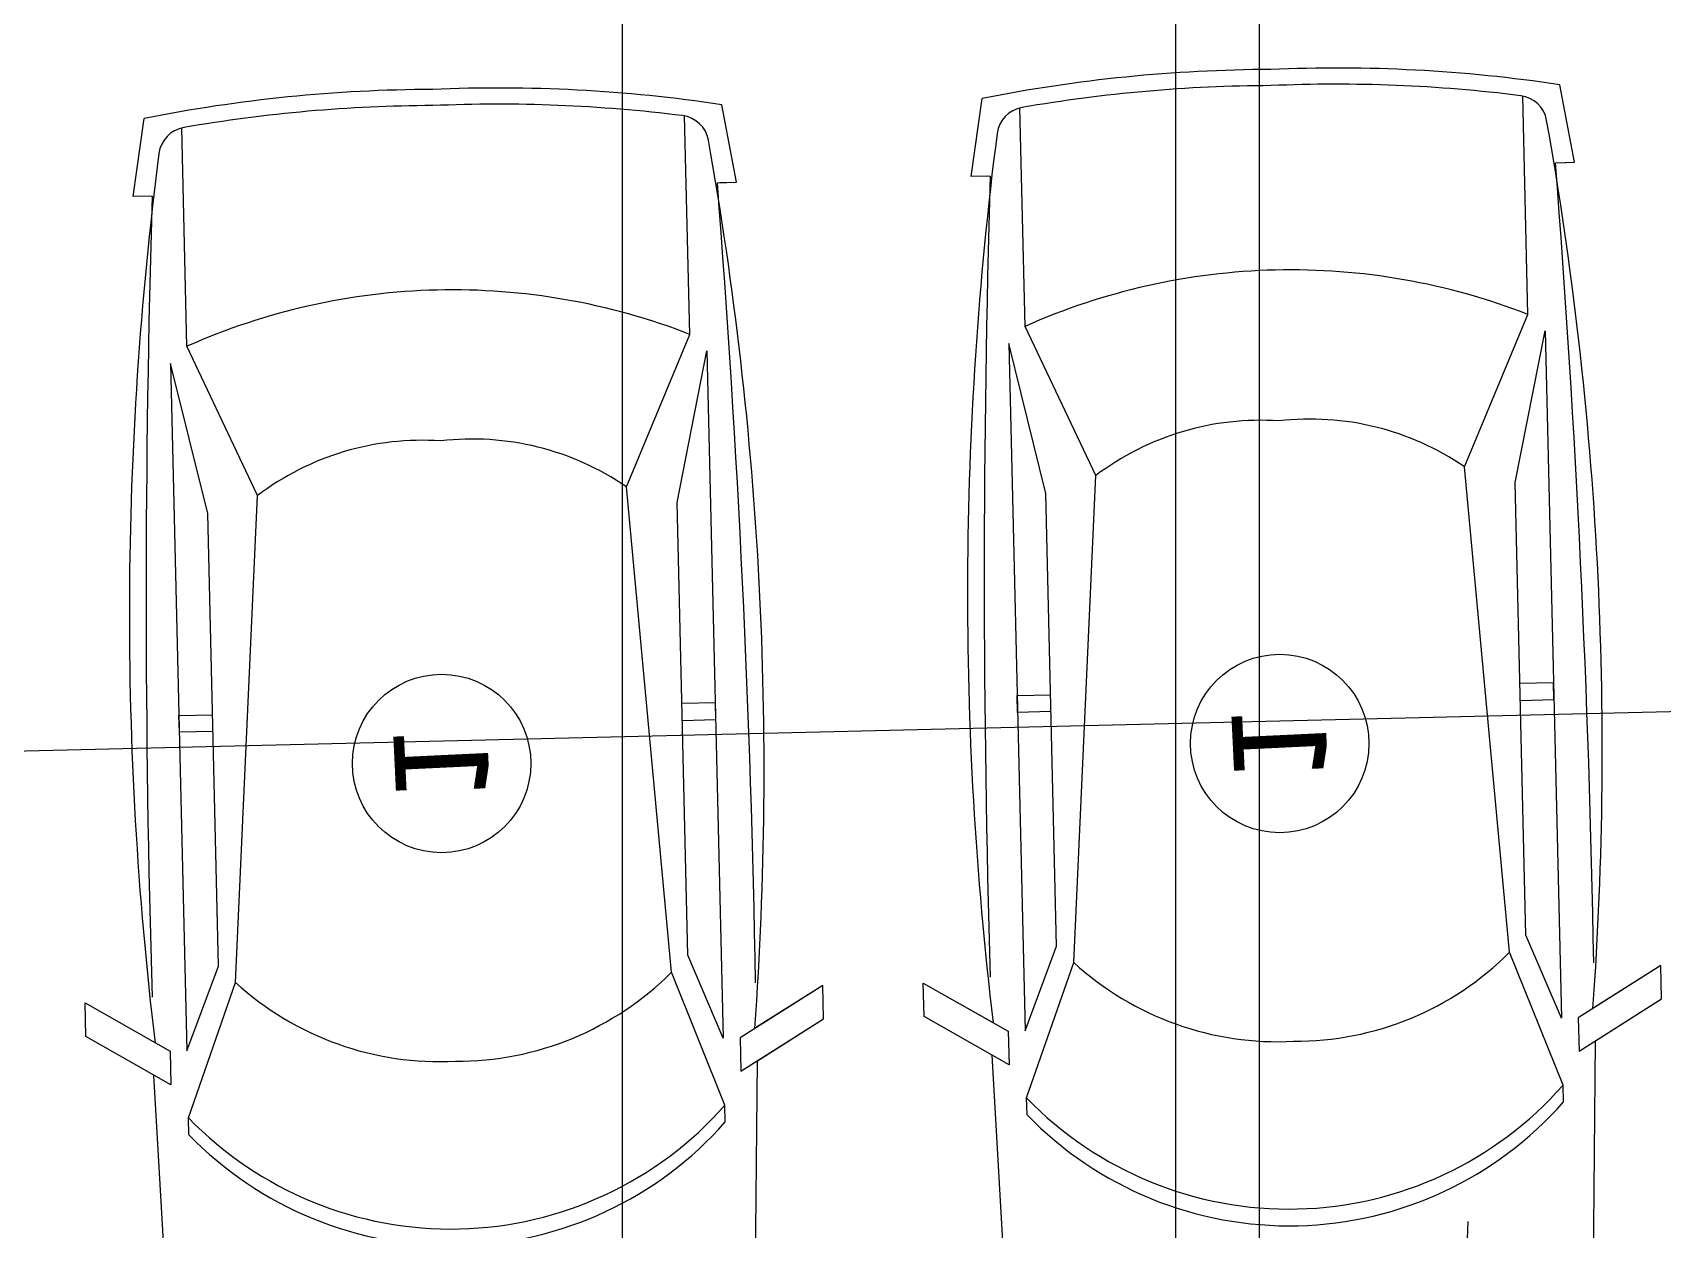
# Model space of a CAD drawing. Header units: millimetres. Extents: x 43168.9 to 43194.6, y -25545.1 to -25543.4.
# Drawn here: x 43169.5697 to 43169.6669, y -25544.745 to -25544.6737 of the extents above; entities that cross this region are included whole.
import ezdxf
from ezdxf.enums import TextEntityAlignment as Align

# ---------------------------------------------------------------- set-up
doc = ezdxf.new("R2010")
doc.units = ezdxf.units.MM
doc.header["$LTSCALE"] = 200
doc.linetypes.add('DASHDOT', pattern=[1, 0.5, -0.25, 0, -0.25])
doc.linetypes.add('DASHDOT2', pattern=[0.5, 0.25, -0.125, 0, -0.125])
doc.layers.add('aks_sgh', color=5, linetype='DASHDOT2')
doc.layers.add('yapi-yaklasma_sgh', color=41, linetype='DASHDOT')
doc.styles.add('text1', font='VERDANA.TTF')

msp = doc.modelspace()

# ---------------------------------------------------------------- linework, layer by layer
at = {"color": 0}
for p, q in [((43169.6616866209, -25544.6813891234), (43169.66080254561, -25544.67676623334)), ((43169.6256962152, -25544.68224616284), (43169.62635924346, -25544.67758643162)), ((43169.65890168029, -25544.69045814477), (43169.65859161911, -25544.67743747505)), ((43169.60891585073, -25544.69164845722), (43169.60860578955, -25544.67862778749)), ((43169.61170079135, -25544.68257943584), (43169.61081671605, -25544.67795654578)), ((43169.62890967554, -25544.69117234432), (43169.62859961436, -25544.67815167458)), ((43169.57571038565, -25544.68343647529), (43169.5763734139, -25544.67877674405)), ((43169.57892384598, -25544.69236265675), (43169.57861378481, -25544.67934198702)), ((43169.6605451748, -25544.68141630465), (43169.6616866209, -25544.6813891234)), ((43169.66068688741, -25544.68141293005), (43169.6616866209, -25544.6813891234)), ((43169.61055934524, -25544.68260661709), (43169.61170079135, -25544.68257943584)), ((43169.61070105786, -25544.68260324249), (43169.61170079135, -25544.68257943584)), ((43169.62683766131, -25544.68221898159), (43169.6256962152, -25544.68224616284)), ((43169.6266959487, -25544.68222235619), (43169.6256962152, -25544.68224616284)), ((43169.57685183176, -25544.68340929403), (43169.57571038565, -25544.68343647529)), ((43169.57671011914, -25544.68341266863), (43169.57571038565, -25544.68343647529)), ((43169.63312286937, -25544.70007471913), (43169.62890967554, -25544.69117234432)), ((43169.65511700618, -25544.6995509728), (43169.65890168029, -25544.69045814477)), ((43169.60513117663, -25544.70074128525), (43169.60891585073, -25544.69164845722)), ((43169.6279337487, -25544.69219588446), (43169.6289098214, -25544.73318495761)), ((43169.63014747555, -25544.70114587258), (43169.6279337487, -25544.69219588446)), ((43169.65814001331, -25544.70047928634), (43169.65992522043, -25544.69143407161)), ((43169.65992522043, -25544.69143407161), (43169.66090129313, -25544.73242314477)), ((43169.58313703982, -25544.70126503157), (43169.57892384598, -25544.69236265675)), ((43169.60815418376, -25544.70166959878), (43169.60993939087, -25544.69262438406)), ((43169.60993939087, -25544.69262438406), (43169.61091546358, -25544.73361345721)), ((43169.57794791915, -25544.6933861969), (43169.57892399185, -25544.73437527005)), ((43169.58016164599, -25544.70233618502), (43169.57794791915, -25544.6933861969)), ((43169.63181379528, -25544.72911460369), (43169.63312286937, -25544.70007471913)), ((43169.65780686605, -25544.72849563076), (43169.65511700618, -25544.6995509728)), ((43169.6078210365, -25544.7296859432), (43169.60513117663, -25544.70074128525)), ((43169.6587827929, -25544.72747209061), (43169.65814001331, -25544.70047928634)), ((43169.58182796572, -25544.73030491613), (43169.58313703982, -25544.70126503157)), ((43169.60879696334, -25544.72866240305), (43169.60815418376, -25544.70166959878)), ((43169.63079025513, -25544.72813867685), (43169.63014747555, -25544.70114587258)), ((43169.58080442558, -25544.72932898929), (43169.58016164599, -25544.70233618502)), ((43169.66042516011, -25544.71242847494), (43169.65842569312, -25544.71247608824)), ((43169.66044896676, -25544.71342820843), (43169.66042516011, -25544.71242847494)), ((43169.61043933055, -25544.71361878738), (43169.60843986357, -25544.71366640068)), ((43169.6104631372, -25544.71461852087), (43169.61043933055, -25544.71361878738)), ((43169.62843368838, -25544.71319028778), (43169.63043315536, -25544.71314267447)), ((43169.62845749503, -25544.71419002127), (43169.62843368838, -25544.71319028778)), ((43169.65844949977, -25544.71347582173), (43169.66044896676, -25544.71342820843)), ((43169.57844785882, -25544.71438060022), (43169.58044732581, -25544.71433298692)), ((43169.57847166547, -25544.71538033371), (43169.57844785882, -25544.71438060022)), ((43169.60846367022, -25544.71466613417), (43169.6104631372, -25544.71461852087)), ((43169.63045696201, -25544.71414240797), (43169.62845749503, -25544.71419002127)), ((43169.58047113246, -25544.71533272041), (43169.57847166547, -25544.71538033371)), ((43169.6289098214, -25544.73318495761), (43169.63079025513, -25544.72813867685)), ((43169.66090129313, -25544.73242314477), (43169.6587827929, -25544.72747209061)), ((43169.61091546358, -25544.73361345721), (43169.60879696334, -25544.72866240305)), ((43169.62900504801, -25544.73718389158), (43169.63181379528, -25544.72911460369)), ((43169.66099651973, -25544.73642207873), (43169.65780686605, -25544.72849563076)), ((43169.57892399185, -25544.73437527005), (43169.58080442558, -25544.72932898929)), ((43169.61101069018, -25544.73761239117), (43169.6078210365, -25544.7296859432)), ((43169.66682827413, -25544.72928110438), (43169.66190102662, -25544.73239933812)), ((43169.66682827413, -25544.72928110438), (43169.66288647612, -25544.73177569137)), ((43169.66687588743, -25544.73128057137), (43169.66682827413, -25544.72928110438)), ((43169.66687588743, -25544.73128057137), (43169.66682827413, -25544.72928110438)), ((43169.57901921846, -25544.73837420401), (43169.58182796572, -25544.73030491613)), ((43169.61684244457, -25544.73047141683), (43169.61191519707, -25544.73358965056)), ((43169.61684244457, -25544.73047141683), (43169.61290064657, -25544.73296600381)), ((43169.61689005788, -25544.73247088381), (43169.61684244457, -25544.73047141683)), ((43169.61689005788, -25544.73247088381), (43169.61684244457, -25544.73047141683)), ((43169.6228400005, -25544.73032859704), (43169.62791008791, -25544.73320876426)), ((43169.6228400005, -25544.73032859704), (43169.62689607043, -25544.73263273081)), ((43169.6228876138, -25544.73232806403), (43169.6228400005, -25544.73032859704)), ((43169.6228876138, -25544.73232806403), (43169.6228400005, -25544.73032859704)), ((43169.57285417095, -25544.73151890948), (43169.57792425836, -25544.7343990767)), ((43169.57285417095, -25544.73151890948), (43169.57691024087, -25544.73382304326)), ((43169.57290178425, -25544.73351837647), (43169.57285417095, -25544.73151890948)), ((43169.57290178425, -25544.73351837647), (43169.57285417095, -25544.73151890948)), ((43169.66194863993, -25544.7343988051), (43169.66687588743, -25544.73128057137)), ((43169.66293408943, -25544.73377515835), (43169.66687588743, -25544.73128057137)), ((43169.61196281037, -25544.73558911754), (43169.61689005788, -25544.73247088381)), ((43169.61294825987, -25544.73496547079), (43169.61689005788, -25544.73247088381)), ((43169.62795770122, -25544.73520823124), (43169.6228876138, -25544.73232806403)), ((43169.62694368373, -25544.7346321978), (43169.6228876138, -25544.73232806403)), ((43169.66190102662, -25544.73239933812), (43169.66194863993, -25544.7343988051)), ((43169.57797187166, -25544.73639854369), (43169.57290178425, -25544.73351837647)), ((43169.57695785418, -25544.73582251024), (43169.57290178425, -25544.73351837647)), ((43169.61191519707, -25544.73358965056), (43169.61196281037, -25544.73558911754)), ((43169.62791008791, -25544.73320876426), (43169.62795770122, -25544.73520823124)), ((43169.6626784288, -25544.76097218196), (43169.66293408943, -25544.73377515835)), ((43169.57792425836, -25544.7343990767), (43169.57797187166, -25544.73639854369)), ((43169.61269259925, -25544.76216249441), (43169.61294825987, -25544.73496547079)), ((43169.6284936058, -25544.76178622507), (43169.62694368373, -25544.7346321978)), ((43169.57850777625, -25544.76297653752), (43169.57695785418, -25544.73582251024)), ((43169.66102032639, -25544.73742181222), (43169.66099651973, -25544.73642207873)), ((43169.61103449683, -25544.73861212467), (43169.61101069018, -25544.73761239117)), ((43169.62902885466, -25544.73818362507), (43169.62900504801, -25544.73718389158)), ((43169.57904302511, -25544.73937393751), (43169.57901921846, -25544.73837420401)), ((43169.65459355158, -25544.76158206258), (43169.65534479074, -25544.74455906654))]:
    msp.add_line(p, q, dxfattribs=at)
for p, q in [((43169.63878482332, -25544.71630164058), (43169.63878482332, -25544.71630164058)), ((43169.58879899376, -25544.71749195302), (43169.58879899376, -25544.71749195302))]:
    msp.add_line(p, q)
at = {"linetype": 'Continuous'}
for centre in [(43169.64409876087, -25544.71604773566), (43169.59411293131, -25544.71723804811)]:
    msp.add_circle(centre, 0.005320000000000346, dxfattribs=at)
at = {"color": 0}
for centre, radius, start, end in [((43169.64747041339, -25544.76542248709), 0.08965309296207911, 81.44794005489605, 92.51904979442061), ((43169.64389621341, -25544.7655075995), 0.08965309296207911, 90.20920210520774, 101.280314080021), ((43169.64747041339, -25544.76542248709), 0.08868921503438901, 82.87566179897829, 92.51904979442061), ((43169.59391038385, -25544.76669791194), 0.08965309296207911, 90.20920210520774, 101.280314080021), ((43169.59748458384, -25544.76661279953), 0.08965309296207911, 81.44794005489605, 92.51904979442061), ((43169.64389621341, -25544.7655075995), 0.08868921503438901, 90.20920210520774, 99.8525898110981), ((43169.65824667212, -25544.67920411354), 0.0018, 10.08794608925296, 82.87566179897829), ((43169.59391038385, -25544.76669791194), 0.08868921503438901, 90.20920210520774, 99.8525898110981), ((43169.59748458384, -25544.76661279953), 0.08868921503438901, 82.87566179897829, 92.51904979442061), ((43169.60826084257, -25544.68039442598), 0.0018, 10.08794608925296, 82.87566179897829), ((43169.62902826059, -25544.67989989151), 0.0018, 99.8525898110981, 172.6403063385882), ((43169.57904243104, -25544.68109020395), 0.0018, 99.8525898110981, 172.6403063385882), ((43169.8398625734, -25544.70713168205), 0.2143856953616721, 172.6403063385882, 186.8483536933566), ((43169.44894754084, -25544.7164405408), 0.2143856953616721, 355.8798989305535, 10.08794608925296), ((43169.39896171128, -25544.71763085324), 0.2143856953616721, 355.8798989305535, 10.08794608925296), ((43169.78987674385, -25544.70832199449), 0.2143856953616721, 172.6403063385882, 186.8483536933566), ((43168.87237170192, -25544.74296188132), 0.7905727552520726, 1.002819377198221, 4.464956657813337), ((43168.82238587237, -25544.74415219376), 0.7905727552520726, 1.002819377198221, 4.464956657813337), ((43170.41704726742, -25544.70617852571), 0.7905727552520726, 178.2632958276422, 181.7254338023045), ((43170.36706143786, -25544.70736883815), 0.7905727552520726, 178.2632958276422, 181.7254338023045), ((43169.64476271736, -25544.72680565024), 0.03900065930309958, 91.36412606485756, 113.983991346845), ((43169.64476271736, -25544.72680565024), 0.03900065930309958, 68.74426118742127, 91.36412606485756), ((43169.5947768878, -25544.72799596268), 0.03900065930309958, 91.36412606485756, 113.983991346845), ((43169.5947768878, -25544.72799596268), 0.03900065930309958, 68.74426118742127, 91.36412606485756), ((43169.64293379178, -25544.71301171358), 0.01623637964533992, 86.06319933715106, 127.1752903380783), ((43169.64593299226, -25544.71294029363), 0.01623637964533992, 55.55296332372676, 96.66505340765364), ((43169.59294796223, -25544.71420202603), 0.01623637964533992, 86.06319933715106, 127.1752903380783), ((43169.5959471627, -25544.71413060607), 0.01623637964533992, 55.55296332372676, 96.66505340765364), ((43169.64399859679, -25544.71572051181), 0.0181072108613248, 227.7067496705724, 272.9464799441023), ((43169.64499833028, -25544.71569670516), 0.0181072108613248, 269.781772345199, 315.0215019798766), ((43169.59501250072, -25544.7168870176), 0.0181072108613248, 269.781772345199, 315.0215019798766), ((43169.59401276723, -25544.71691082425), 0.0181072108613248, 227.7067496705724, 272.9464799441023), ((43169.64464878553, -25544.72202121139), 0.02178608257773878, 271.3641260648575, 318.6228821496106), ((43169.59466295598, -25544.72321152383), 0.02178608257773878, 271.3641260648575, 318.6228821496106), ((43169.64464878553, -25544.72202121139), 0.02178608257773878, 224.1053709096929, 271.3641260648575), ((43169.64467259218, -25544.72302094488), 0.02178608257773878, 271.3641260648575, 318.6228821496106), ((43169.59466295598, -25544.72321152383), 0.02178608257773878, 224.1053709096929, 271.3641260648575), ((43169.59468676263, -25544.72421125732), 0.02178608257773878, 271.3641260648575, 318.6228821496106), ((43169.64467259218, -25544.72302094488), 0.02178608257773878, 224.1053709096929, 271.3641260648575), ((43169.59468676263, -25544.72421125732), 0.02178608257773878, 224.1053709096929, 271.3641260648575)]:
    msp.add_arc(centre, radius, start, end, dxfattribs=at)
at = {"layer": 'aks_sgh'}
for p, q in [((43169.60487904157, -25543.74091939969), (43169.60487904157, -25544.78991939969)), ((43169.63787904157, -25543.74091939969), (43169.63787904157, -25544.78991939969)), ((43169.64287904157, -25543.74091939969), (43169.64287904157, -25544.78991939969))]:
    msp.add_line(p, q, dxfattribs=at)
at = {"layer": 'yapi-yaklasma_sgh'}
msp.add_line((43169.84012530857, -25544.71004852501), (43169.16399999889, -25544.72614544623), dxfattribs=at)

# ---------------------------------------------------------------- texts
at = {"linetype": 'Continuous', "style": 'text1', "text_generation_flag": 4}
for p in [(43169.64409876087, -25544.71604773566), (43169.59411293131, -25544.71723804811)]:
    msp.add_attdef('1', text='', height=0.005600000000000657, rotation=92.73556609848184, dxfattribs=at).set_placement(p, align=Align.MIDDLE)

doc.saveas('drawing.dxf')
